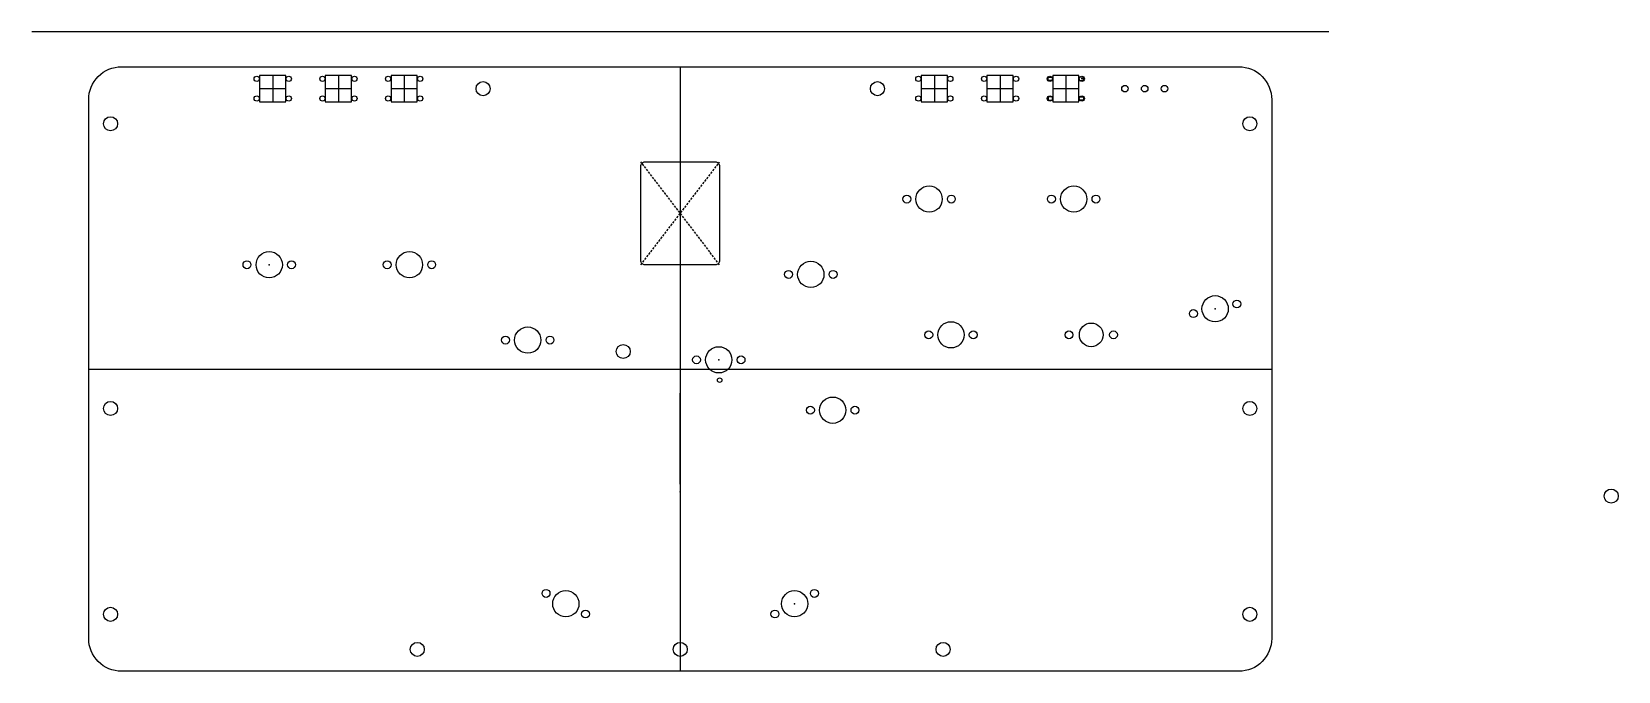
# Model space of a CAD drawing. Header units: millimetres. Extents: x -148 to 214, y -41 to 105.
import ezdxf

# ---------------------------------------------------------------- set-up
doc = ezdxf.new("R2010")
doc.units = ezdxf.units.MM
doc.linetypes.add('DASHED', pattern=[0.75, 0.5, -0.25])
doc.layers.get('0').update_dxf_attribs({"linetype": 'CONTINUOUS'})

msp = doc.modelspace()

# ---------------------------------------------------------------- linework, layer by layer
for p, q in [((148, 105), (-148, 105)), ((-93, 95), (-93, 89)), ((-78, 95), (-78, 89)), ((-63, 95), (-63, 89)), ((0, 97), (0, -41)), ((58, 95), (58, 89)), ((73, 95), (73, 89)), ((88, 95), (88, 89)), ((-90, 92), (-96, 92)), ((-75, 92), (-81, 92)), ((-60, 92), (-66, 92)), ((61, 92), (55, 92)), ((76, 92), (70, 92)), ((91, 92), (85, 92)), ((0, 75.29), (0, 51.79)), ((-135, 28), (135, 28)), ((0, 1.75), (0, 22.5)), ((0, 2.5), (0, 20))]:
    msp.add_line(p, q)
at = {"linetype": 'DASHED'}
for p, q in [((92, 94.25), (91.3, 94.25)), ((-9, 51.79), (9, 75.29)), ((9, 51.79), (-9, 75.29))]:
    msp.add_line(p, q, dxfattribs=at)
for points in [[(127.5, -41), (-127.5, -41, -0.414214), (-135, -33.5), (-135, 89.5, -0.414214), (-127.5, 97), (127.5, 97, -0.414214), (135, 89.5), (135, -33.5, -0.414214)], [(8, 51.79), (-8, 51.79, -0.414214), (-9, 52.79), (-9, 74.29, -0.414214), (-8, 75.29), (8, 75.29, -0.414214), (9, 74.29), (9, 52.79, -0.414214)]]:
    msp.add_lwpolyline(points, format="xyb", close=True)
for points in [[(-96, 89), (-90, 89), (-90, 95), (-96, 95)], [(-81, 89), (-75, 89), (-75, 95), (-81, 95)], [(-66, 89), (-60, 89), (-60, 95), (-66, 95)], [(61, 95), (55, 95), (55, 89), (61, 89)], [(70, 89), (76, 89), (76, 95), (70, 95)], [(84, 94.6), (85, 94.6), (85, 93.9), (84, 93.9)], [(91, 95), (85, 95), (85, 89), (91, 89)], [(92, 94.6), (91, 94.6), (91, 93.9), (92, 93.9)], [(84, 89.4), (85, 89.4), (85, 90.1), (84, 90.1)], [(92, 89.4), (91, 89.4), (91, 90.1), (92, 90.1)]]:
    msp.add_lwpolyline(points, close=True)
for centre, radius in [((-96.65, 94.25), 0.6), ((-89.35, 94.25), 0.6), ((-81.65, 94.25), 0.6), ((-74.35, 94.25), 0.6), ((-66.65, 94.25), 0.6), ((-59.35, 94.25), 0.6), ((54.35, 94.25), 0.6), ((61.65, 94.25), 0.6), ((69.35, 94.25), 0.6), ((76.65, 94.25), 0.6), ((84.35, 94.25), 0.6), ((91.65, 94.25), 0.6), ((-45, 92), 1.6), ((45, 92), 1.6), ((101.5, 92), 0.75), ((106, 92), 0.75), ((110.5, 92), 0.75), ((-96.65, 89.75), 0.6), ((-89.35, 89.75), 0.6), ((-81.65, 89.75), 0.6), ((-74.35, 89.75), 0.6), ((-66.65, 89.75), 0.6), ((-59.35, 89.75), 0.6), ((54.35, 89.75), 0.6), ((61.65, 89.75), 0.6), ((69.35, 89.75), 0.6), ((76.65, 89.75), 0.6), ((84.35, 89.75), 0.6), ((91.65, 89.75), 0.6), ((-130, 84), 1.6), ((130, 84), 1.6), ((56.8, 66.8), 3), ((89.8, 66.8), 3), ((51.72, 66.8), 0.9), ((61.88, 66.8), 0.9), ((84.72, 66.8), 0.9), ((94.88, 66.8), 0.9), ((-93.8, 51.8), 3), ((-61.8, 51.8), 3), ((-98.88, 51.8), 0.9), ((-88.72, 51.8), 0.9), ((-66.88, 51.8), 0.9), ((-56.72, 51.8), 0.9), ((29.8, 49.6), 3), ((24.72, 49.6), 0.9), ((34.88, 49.6), 0.9), ((122.08, 41.75), 3), ((127.04, 42.85), 0.9), ((117.12, 40.65), 0.9), ((-34.8, 34.6), 3), ((56.72, 35.8), 0.9), ((61.8, 35.8), 3), ((66.88, 35.8), 0.9), ((88.72, 35.8), 0.9), ((93.8, 35.8), 2.7), ((98.88, 35.8), 0.9), ((-39.88, 34.6), 0.9), ((-29.72, 34.6), 0.9), ((-13, 32), 1.6), ((8.8, 30.1), 3), ((3.72, 30.1), 0.9), ((13.88, 30.1), 0.9), ((9, 25.46), 0.5), ((-130, 19), 1.6), ((29.72, 18.6), 0.9), ((34.8, 18.6), 3), ((39.88, 18.6), 0.9), ((130, 19), 1.6), ((212.48, -1), 1.6), ((-30.62, -23.22), 0.9), ((-26.11, -25.58), 3), ((26.11, -25.58), 3), ((30.62, -23.22), 0.9), ((-130, -28), 1.6), ((-21.61, -27.93), 0.9), ((21.61, -27.93), 0.9), ((130, -28), 1.6), ((-60, -36), 1.6), ((0, -36), 1.6), ((60, -36), 1.6)]:
    msp.add_circle(centre, radius)
for p in [(0, 63.54), (0, 63.54), (-93.8, 51.8), (122.08, 41.75), (8.8, 30.1), (0, 28), (0, 0), (26.11, -25.58)]:
    msp.add_point(p)

doc.saveas('drawing.dxf')
